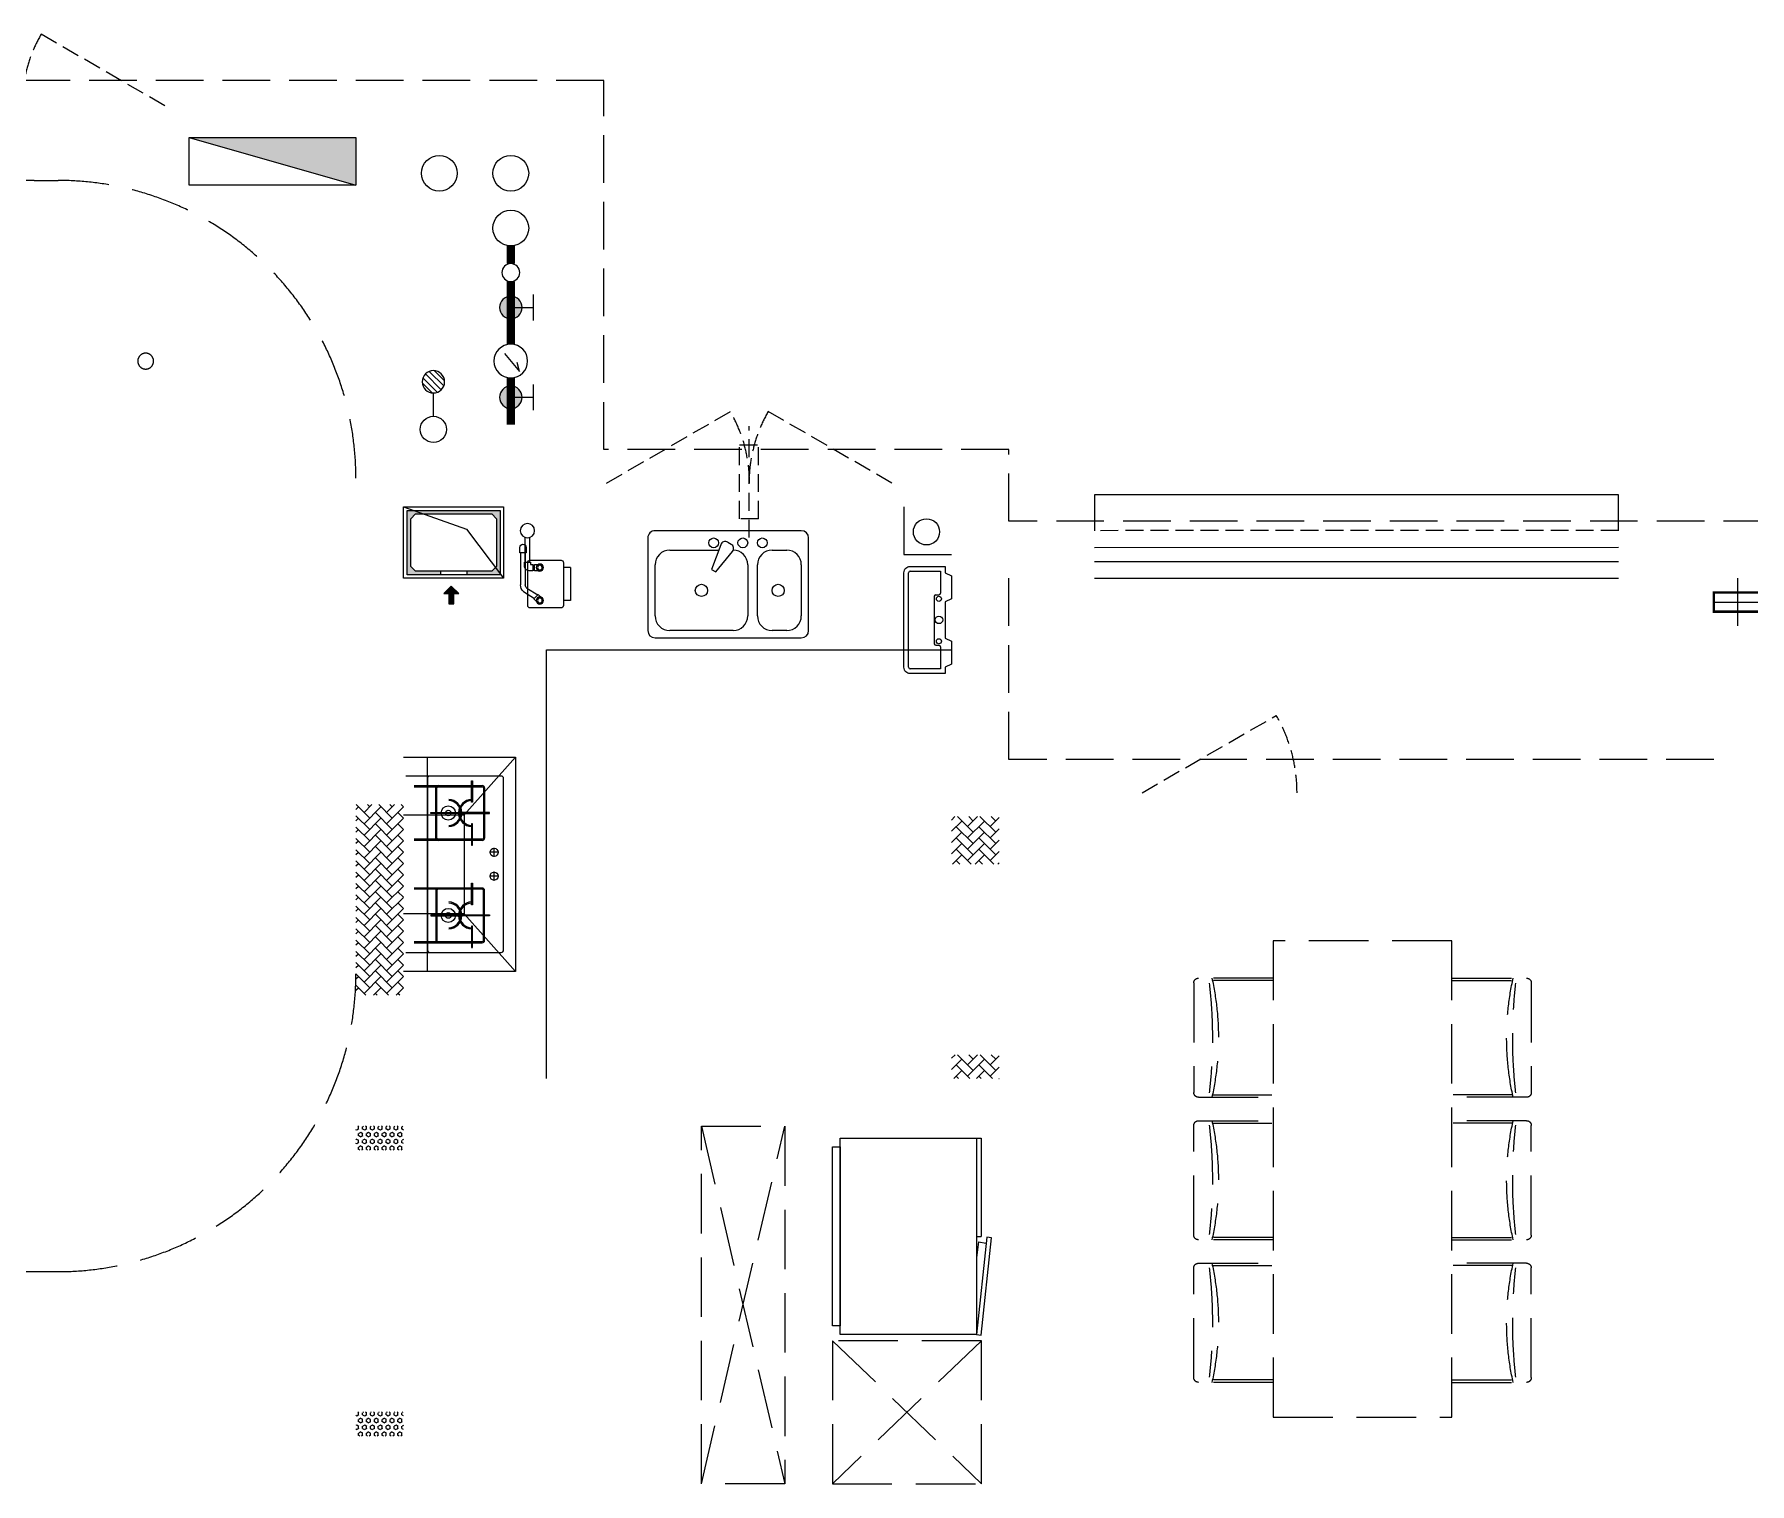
# Model space of a CAD drawing. Extents: x 3443499 to 7125205, y -1700016 to -264854.
# Drawn here: x 3701559 to 3708759, y -861444 to -855361 of the extents above; entities that cross this region are included whole.
import ezdxf

# ---------------------------------------------------------------- set-up
doc = ezdxf.new("R2010")
doc.units = 0
doc.header["$LTSCALE"] = 1000
doc.header["$MEASUREMENT"] = 0
for name, pattern in [('__DASH', [0.35, 0.25, -0.1]), ('A户型$0$DASH', [0.35, 0.25, -0.1]), ('DASH', [0.35, 0.25, -0.1]), ('HIDDEN', [0.375, 0.25, -0.125])]:
    doc.linetypes.add(name, pattern=pattern)
doc.layers.get('0').update_dxf_attribs({"linetype": 'CONTINUOUS'})
for name, color, linetype in [('!校对', 2, 'CONTINUOUS'), ('5fur', 175, 'CONTINUOUS'), ('AH-FURNITURE', 1, 'CONTINUOUS'), ('EQUIP_消火栓', 7, 'CONTINUOUS'), ('IP-bath&kitchen-JOHNSON', 4, 'CONTINUOUS'), ('LVTRY', 252, 'CONTINUOUS'), ('VPIPE-中水', 122, 'CONTINUOUS'), ('VPIPE-凝结', 150, 'CONTINUOUS'), ('VPIPE-消防', 1, 'TG_X'), ('VPIPE-给水', 3, 'TG_J'), ('保温', 6, 'CONTINUOUS'), ('建筑-排气道', 252, 'CONTINUOUS'), ('机电标识类', 1, 'CONTINUOUS'), ('污水', 3, 'CONTINUOUS'), ('看线', 185, 'CONTINUOUS'), ('给水', 4, 'CONTINUOUS')]:
    doc.layers.add(name, color=color, linetype=linetype)
for name, color, linetype, lineweight in [('EQUIP_地漏', 7, 'CONTINUOUS', 18), ('PUB_HATCH', 8, 'CONTINUOUS', 9), ('STAIR', 252, 'CONTINUOUS', 20), ('VPIPE-废水', 31, 'TG_F', 18), ('WINDOW', 146, 'CONTINUOUS', 20), ('平面-栏杆', 56, 'CONTINUOUS', 15), ('平面-看线', 252, 'CONTINUOUS', 15), ('平面-空调室内机', 176, 'CONTINUOUS', 9), ('平面-空调预留孔', 252, 'CONTINUOUS', 15), ('立面-洞口示意', 252, 'CONTINUOUS', 13)]:
    doc.layers.add(name, color=color, linetype=linetype, lineweight=lineweight)
doc.styles.add('DIM_FONT', font='SIMPLEX', dxfattribs={"width": 0.7, "bigfont": 'GBCBIG'})
doc.styles.add('TG_LINETYPE', font='SIMPLEX', dxfattribs={"width": 0.8, "height": 3, "bigfont": 'HZTXT'})
doc.linetypes.add('TG_F', pattern='A,2,-0.3,["F",TG_LINETYPE,S=0.1,R=0,X=-0.23,Y=-0.15],0', length=2.3)
doc.linetypes.add('TG_J', pattern='A,2,-0.22,["J",TG_LINETYPE,S=0.1,R=0,X=-0.18,Y=-0.15],0', length=2.22)
doc.linetypes.add('TG_X', pattern='A,4,-0.3,["X",TG_LINETYPE,S=0.1,R=0,X=-0.23,Y=-0.15],0', length=4.3)

# ---------------------------------------------------------------- blocks, each defined once
blk = doc.blocks.new('A$C00A30745')
at = {"layer": '5fur', "color": 252, "linetype": 'A户型$0$DASH'}
for p, q in [((7700, 4679), (7700, 6679)), ((7700, 6679), (8450, 6679)), ((8450, 6679), (8450, 4679)), ((7366.6, 6501.9), (7366.6, 6041.9)), ((7700, 6521.9), (7386.6, 6521.9)), ((7700, 6511.9), (7444.9, 6511.9)), ((8450, 6521.9), (8763.4, 6521.9)), ((8450, 6511.9), (8705.1, 6511.9)), ((8783.4, 6501.9), (8783.4, 6041.9)), ((7386.6, 6021.9), (7700, 6021.9)), ((7444.9, 6031.9), (7700, 6031.9)), ((8705.1, 6031.9), (8450, 6031.9)), ((8763.4, 6021.9), (8450, 6021.9)), ((7386.6, 5923.6), (7700, 5923.6)), ((7444.9, 5913.6), (7700, 5913.6)), ((8763.4, 5923.6), (8450, 5923.6)), ((8705.1, 5913.6), (8450, 5913.6)), ((7366.6, 5443.6), (7366.6, 5903.6)), ((8783.4, 5443.6), (8783.4, 5903.6)), ((10850, 5900), (10500, 5900)), ((10500, 5900), (10500, 4400)), ((10850, 5900), (10500, 4400)), ((10850, 4400), (10500, 5900)), ((10850, 4400), (10850, 5900)), ((7700, 5423.6), (7386.6, 5423.6)), ((7700, 5433.6), (7444.9, 5433.6)), ((8450, 5433.6), (8705.1, 5433.6)), ((8450, 5423.6), (8763.4, 5423.6)), ((7366.6, 4845.3), (7366.6, 5305.3)), ((7386.6, 5325.3), (7700, 5325.3)), ((7444.9, 5315.3), (7700, 5315.3)), ((8763.4, 5325.3), (8450, 5325.3)), ((8705.1, 5315.3), (8450, 5315.3)), ((8783.4, 4845.3), (8783.4, 5305.3)), ((9675, 5000), (10300, 5000)), ((9675, 4400), (9675, 5000)), ((9675, 5000), (10300, 4400)), ((10300, 5000), (9675, 4400)), ((10300, 5000), (10300, 4400)), ((7700, 4825.3), (7386.6, 4825.3)), ((7700, 4835.3), (7444.9, 4835.3)), ((8450, 4835.3), (8705.1, 4835.3)), ((8450, 4825.3), (8763.4, 4825.3)), ((8450, 4679), (7700, 4679)), ((10300, 4400), (9675, 4400)), ((10500, 4400), (10850, 4400))]:
    blk.add_line(p, q, dxfattribs=at)
for centre, radius, start, end in [((7386.6, 6501.9), 20, 90, 180), ((5442.6, 6270.5), 2002.2, 353.4152, 6.5848), ((6316.2, 6271.9), 1153.9, 347.48739, 12.51261), ((9833.8, 6271.9), 1153.9, 167.48739, 192.51261), ((10707.4, 6270.5), 2002.2, 173.4152, 186.5848), ((8763.4, 6501.9), 20, 0, 90), ((7386.6, 6041.9), 20, 180, 270), ((8763.4, 6041.9), 20, 270, 0), ((7386.6, 5903.6), 20, 90, 180), ((5442.6, 5675.1), 2002.2, 353.4152, 6.5848), ((6316.2, 5673.6), 1153.9, 347.48739, 12.51261), ((9833.8, 5673.6), 1153.9, 167.48739, 192.51261), ((10707.4, 5675.1), 2002.2, 173.4152, 186.5848), ((8763.4, 5903.6), 20, 0, 90), ((7386.6, 5443.6), 20, 180, 270), ((8763.4, 5443.6), 20, 270, 0), ((7386.6, 5305.3), 20, 90, 180), ((5442.6, 5076.8), 2002.2, 353.4152, 6.5848), ((6316.2, 5075.3), 1153.9, 347.48739, 12.51261), ((9833.8, 5075.3), 1153.9, 167.48739, 192.51261), ((10707.4, 5076.8), 2002.2, 173.4152, 186.5848), ((8763.4, 5305.3), 20, 0, 90), ((7386.6, 4845.3), 20, 180, 270), ((8763.4, 4845.3), 20, 270, 0)]:
    blk.add_arc(centre, radius, start, end, dxfattribs=at)
blk = doc.blocks.new('$TwtSys$00000434')
at = {"color": 252}
for p, q in [((-0.5, 0.5), (-0.5, -0.5)), ((-0.5, -0.5), (0.5, 0.5)), ((0.5, 0.5), (-0.5, 0.5)), ((0.5, -0.5), (0.5, 0.5)), ((-0.5, -0.5), (0.5, -0.5))]:
    blk.add_line(p, q, dxfattribs=at)
blk.add_solid([(0.5, -0.5), (0.5, 0.5), (-0.5, -0.5)], dxfattribs=at)
blk = doc.blocks.new('A$C2705576B')
at = {"layer": '给水'}
h = blk.add_hatch(color=252, dxfattribs=at)
edge = h.paths.add_edge_path()
edge.add_arc((417.5, -1741.2), 47.2, 0, 360)
h = blk.add_hatch(color=252, dxfattribs=at)
edge = h.paths.add_edge_path()
edge.add_arc((794.7, -1741.2), 47.2, 0, 360)
at = {"layer": '给水', "color": 252}
for p, q in [((363.1, -1645.4), (471.8, -1645.4)), ((417.5, -1741.2), (417.5, -1645.4)), ((740.3, -1645.4), (849, -1645.4)), ((794.7, -1741.2), (794.7, -1645.4)), ((601.1, -1768.1), (525.3, -1704.3)), ((525.3, -1704.3), (564, -1715))]:
    blk.add_line(p, q, dxfattribs=at)
at = {"layer": '给水', "color": 252, "const_width": 35.4}
for points in [[(499.1, -1741.2), (302.5, -1741.2)], [(903.5, -1741.2), (640.6, -1741.2)], [(1052.8, -1741.2), (978.5, -1741.2)]]:
    blk.add_lwpolyline(points, dxfattribs=at)
at = {"layer": '给水', "color": 252}
for centre, radius in [((417.5, -1741.2), 47.2), ((569.8, -1741.2), 70.8), ((794.7, -1741.2), 47.2), ((941, -1741.2), 37.5)]:
    blk.add_circle(centre, radius, dxfattribs=at)
blk = doc.blocks.new('$TwtSys$00000141')
at = {"color": 1}
for p, q in [((-47.1, 3.8), (-5, 45.9)), ((-47.1, 3.8), (-5, 45.9)), ((-43.6, -17.5), (17.5, 43.6)), ((-43.6, -17.5), (17.5, 43.6)), ((-33.2, -33.2), (33.2, 33.2)), ((-33.2, -33.2), (33.2, 33.2)), ((-16.2, -43.5), (43.8, 16.4)), ((-16.2, -43.5), (43.8, 16.4)), ((5.7, -46.1), (46.1, -5.7)), ((5.7, -46.1), (46.1, -5.7))]:
    blk.add_line(p, q, dxfattribs=at)
blk.add_circle((0, 0), 47, dxfattribs=at)
blk.add_circle((0, 0), 47, dxfattribs=at)
blk = doc.blocks.new('dongkong')
at = {"layer": '平面-空调预留孔', "color": 8, "linetype": 'HIDDEN', "ltscale": 0.3}
for p, q in [((-603796, 210899.9), (-603796, 210431.5)), ((-603836, 210821), (-603836, 210510.8)), ((-603836, 210821), (-603756, 210821)), ((-603756, 210821), (-603756, 210510.8))]:
    blk.add_line(p, q, dxfattribs=at)
blk.add_lwpolyline([(-603756, 210510.8), (-603836, 210510.8)], dxfattribs=at)
blk = doc.blocks.new('GDGDGDRGDR')
at = {"linetype": '__DASH', "ltscale": 0.1}
blk.add_wipeout([(425935.1, 371498.3), (425734.9, 371498.3), (425734.9, 371418.3), (425935.1, 371418.3)], dxfattribs=at).dxf.layer = '污水'
at = {"layer": '机电标识类', "color": 250, "linetype": 'DASH', "ltscale": 400}
for p, q in [((425834.8, 371358.3), (425834.8, 371558.3)), ((425935.1, 371458.3), (425734.9, 371458.3))]:
    blk.add_line(p, q, dxfattribs=at)
at = {"layer": '污水', "linetype": '__DASH', "ltscale": 0.1, "const_width": 10}
blk.add_lwpolyline([(425935.1, 371498.3), (425734.9, 371498.3), (425734.9, 371418.3), (425935.1, 371418.3)], close=True, dxfattribs=at)
blk = doc.blocks.new('A$C263B1184')
at = {"layer": '保温', "linetype": 'ByBlock', "ltscale": 10}
h = blk.add_hatch(dxfattribs=at)
h.set_pattern_fill('AR-HBONE', color=251, scale=55)
h.set_pattern_definition([(45, (-503782.47, -516048.46), (0, 47.4157523), [100.584, -33.528]), (135, (-503758.762, -516024.753), (3e-15, 47.4157523), [100.584, -33.528])])
h.paths.add_polyline_path([(1399.9, 8250), (1399.9, 9050), (1599.9, 9050), (1599.9, 8250)])
h = blk.add_hatch(dxfattribs=at)
h.set_pattern_fill('AR-HBONE', color=251, scale=55)
h.set_pattern_definition([(45, (-1012960.393, -342660.66), (0, 47.4157523), [100.584, -33.528]), (135, (-1012936.685, -342636.954), (3e-15, 47.4157523), [100.584, -33.528])])
h.paths.add_polyline_path([(3900, 8800), (3900, 9000), (4100, 9000), (4100, 8800)])
h = blk.add_hatch(dxfattribs=at)
h.set_pattern_fill('AR-HBONE', color=251, scale=55)
h.set_pattern_definition([(45, (-1012960.295, -343660.66), (0, 47.4157523), [100.584, -33.528]), (135, (-1012936.587, -343636.954), (3e-15, 47.4157523), [100.584, -33.528])])
h.paths.add_polyline_path([(3899.9, 7900), (3899.9, 8000), (4099.9, 8000), (4099.9, 7900)])
at = {"layer": '保温', "linetype": 'Continuous', "ltscale": 10}
h = blk.add_hatch(dxfattribs=at)
h.set_pattern_fill('HEX', color=251, scale=10, angle=90, style=0)
h.set_pattern_definition([(90, (-503782.47, -517398.46), (-16.49778, 1e-15), [9.525, -19.05]), (210, (-503782.47, -517398.46), (8.24889, -14.2874966), [9.525, -19.05]), (150, (-503782.47, -517388.935), (-8.24889, -14.2874966), [9.525, -19.05])])
h.paths.add_polyline_path([(1399.9, 7600), (1399.9, 7700), (1599.9, 7700), (1599.9, 7600)])
h = blk.add_hatch(dxfattribs=at)
h.set_pattern_fill('HEX', color=251, scale=10, angle=90, style=0)
h.set_pattern_definition([(90, (-503782.47, -518598.46), (-16.49778, 1e-15), [9.525, -19.05]), (210, (-503782.47, -518598.46), (8.24889, -14.2874966), [9.525, -19.05]), (150, (-503782.47, -518588.935), (-8.24889, -14.2874966), [9.525, -19.05])])
h.paths.add_polyline_path([(1400, 6400), (1399.9, 6500), (1599.9, 6500), (1600, 6400)])
blk = doc.blocks.new('A$C60D053AF')
at = {"layer": 'AH-FURNITURE', "color": 8}
for p, q in [((192.5, -71), (327.6, -71)), ((232.5, -90), (128.3, -90)), ((232.5, -110), (128.3, -110)), ((192.5, -91), (327.6, -91)), ((245, -129.5), (245, -122.5)), ((265, -129.5), (265, -122.5)), ((341.7, -96.9), (370, -143.2)), ((355.9, -82.7), (384.2, -129)), ((255, -281), (255, -251)), ((255, -281), (393, -281)), ((393, -281), (393, -251))]:
    blk.add_line(p, q, dxfattribs=at)
for points in [[(170, -68, 1), (170, -94), (192.5, -94), (192.5, -68)], [(234, -251), (414, -251, 0.414214), (424, -241), (424, -111, 0.414214), (414, -101), (234, -101, 0.414214), (224, -111), (224, -241, 0.414214)], [(268, -122.5), (268, -107, 0.414214), (248, -87), (232.5, -87), (232.5, -113), (242, -113), (242, -122.5)], [(242, -152, 1), (268, -152), (268, -129.5), (242, -129.5)], [(383.8, -161.2, 1), (402.2, -142.8), (386.3, -126.9), (367.9, -145.3)]]:
    blk.add_lwpolyline(points, format="xyb", close=True, dxfattribs=at)
for centre, radius in [((100, -100), 30), ((255, -152), 15), ((255, -152), 10), ((393, -152), 15), ((393, -152), 10)]:
    blk.add_circle(centre, radius, dxfattribs=at)
for radius in [40, 20]:
    blk.add_arc((327.6, -111), radius, 45, 90, dxfattribs=at)
blk = doc.blocks.new('FRSDFDGDGDRGDR')
at = {"layer": '平面-空调预留孔', "color": 252}
for p, q in [((699612.3, 775044), (699612.3, 775441.2)), ((699618.9, 775447.8), (699746.3, 775447.8)), ((699746.3, 775447.8), (699746.3, 775355.4)), ((699719.9, 775342.2), (699719.9, 775143)), ((699726.5, 775348.8), (699739.7, 775348.8)), ((699726.5, 775136.4), (699739.7, 775136.4)), ((699746.3, 775129.8), (699746.3, 775037.4)), ((699746.3, 775037.4), (699618.9, 775037.4))]:
    blk.add_line(p, q, dxfattribs=at)
blk.add_lwpolyline([(699766.1, 775166.7), (699792.5, 775153.5), (699792.5, 775057.2), (699766.1, 775044), (699766.1, 775017.6), (699618.9, 775017.6, -0.414214), (699592.5, 775044), (699592.5, 775441.2, -0.414214), (699618.9, 775467.6), (699766.1, 775467.6), (699766.1, 775441.2), (699792.5, 775428), (699792.5, 775331.6), (699766.1, 775318.4)], format="xyb", close=True, dxfattribs=at)
for centre, radius in [((699739.7, 775331.6), 10.6), ((699739.7, 775243.2), 15.8), ((699739.7, 775153.5), 10.6)]:
    blk.add_circle(centre, radius, dxfattribs=at)
for centre, start, end in [((699618.9, 775441.2), 90, 180), ((699726.5, 775342.2), 90, 180), ((699739.7, 775355.4), 270, 360), ((699726.5, 775143), 180, 270), ((699739.7, 775129.8), 0, 90), ((699618.9, 775044), 180, 270)]:
    blk.add_arc(centre, 6.6, start, end, dxfattribs=at)
blk = doc.blocks.new('*U199')
h = blk.add_hatch(color=5)
h.set_gradient(color1=(0, 0, 255), rotation=180, tint=1)
h.paths.add_polyline_path([(0, 0), (-6.35, -6.35), (-6.35, -2.159), (-15, -2.159), (-15, 2.159), (-6.35, 2.159), (-6.35, 6.35)])
at = {"color": 0, "linetype": 'Continuous'}
blk.add_lwpolyline([(0, 0), (-6.35, -6.35), (-6.35, -2.159), (-15, -2.159), (-15, 2.159), (-6.35, 2.159), (-6.35, 6.35)], close=True, dxfattribs=at)
blk = doc.blocks.new('A$C25274923')
at = {"layer": 'PUB_HATCH'}
blk.add_hatch(color=252, dxfattribs=at).paths.add_polyline_path([(15215, 12385), (15215, 12115), (15355, 12115), (15355, 12130), (15250, 12130), (15230, 12150), (15230, 12350), (15250, 12370), (15570, 12370), (15590, 12350), (15590, 12150), (15570, 12130), (15465, 12130), (15465, 12115), (15605, 12115), (15605, 12385)])
at = {"color": 252, "linetype": 'DASH', "ltscale": 0.8}
for p, q in [((16040, 14190), (11360, 14190)), ((16040, 12640), (16040, 14190)), ((17740.1, 12640), (16040, 12640)), ((17740.1, 12340), (17740.1, 12640)), ((20939.8, 12340), (17740.1, 12340)), ((17740.1, 11340), (17740.1, 12100)), ((20700, 11340), (17740.1, 11340))]:
    blk.add_line(p, q, dxfattribs=at)
at = {"color": 252, "linetype": '__DASH'}
for start, end in [(90, 270), (270, 90)]:
    blk.add_arc((14117.5, 13011.6), 33.3, start, end, dxfattribs=at)
at = {"layer": 'IP-bath&kitchen-JOHNSON', "color": 252}
for p, q in [((17300, 12400), (17300, 12200)), ((17300, 12200), (17500, 12200))]:
    blk.add_line(p, q, dxfattribs=at)
at = {"layer": 'LVTRY', "color": 252}
for p, q in [((15200, 12400), (15620, 12400)), ((15200, 12100), (15200, 12400)), ((15215, 12385), (15605, 12385)), ((15215, 12115), (15215, 12385)), ((15605, 12385), (15605, 12115)), ((15620, 12400), (15620, 12100)), ((15230, 12350), (15250, 12370)), ((15230, 12150), (15230, 12350)), ((15250, 12370), (15570, 12370)), ((15570, 12370), (15590, 12350)), ((15590, 12350), (15590, 12150)), ((16225, 12269.3), (16225, 11880.7)), ((16869.3, 12300), (16255.7, 12300)), ((16531.1, 12241.1), (16492.3, 12137.5)), ((16560.5, 12251.6), (16574.8, 12243.4)), ((16900, 11880.7), (16900, 12269.3)), ((16317, 12218.2), (16522.5, 12218.2)), ((16510, 12127.2), (16580.3, 12212.7)), ((16746.6, 12218.2), (16808, 12218.2)), ((15620, 12100), (15200, 12100)), ((15605, 12115), (15215, 12115)), ((15250, 12130), (15230, 12150)), ((15570, 12130), (15250, 12130)), ((15355, 12130), (15355, 12115)), ((15465, 12130), (15465, 12115)), ((15590, 12150), (15570, 12130)), ((15570, 12130), (15570, 12130)), ((16255.7, 11942), (16255.7, 12156.8)), ((16492.3, 12137.5), (16510, 12127.2)), ((16644.3, 12156.8), (16644.3, 11942)), ((16685.2, 11942), (16685.2, 12156.8)), ((16869.3, 12156.8), (16869.3, 11942)), ((16583, 11880.7), (16317, 11880.7)), ((16808, 11880.7), (16746.6, 11880.7)), ((16255.7, 11850), (16869.3, 11850)), ((15800, 10000), (15800, 11800)), ((15800, 11800), (17500.1, 11800)), ((15200, 11350), (15670.2, 11350)), ((15300, 10450), (15300, 11350)), ((15454.3, 11107), (15670.2, 11350)), ((15670.2, 11350), (15670.2, 10450)), ((15610, 11270), (15210, 11270)), ((15300, 11260), (15300, 10540)), ((15485.3, 11160), (15485.3, 11250)), ((15485.3, 11250), (15489.8, 11250)), ((15489.8, 11250), (15489.8, 11160)), ((15620, 10540), (15620, 11260)), ((15245, 11230), (15530, 11230)), ((15245, 11225), (15530, 11225)), ((15335, 11010), (15335, 11220)), ((15340, 11010), (15340, 11220)), ((15489.8, 11160), (15485.3, 11160)), ((15535, 11220), (15535, 11010)), ((15540, 11220), (15540, 11010)), ((15200, 11107), (15454.3, 11107)), ((15300, 10691.9), (15300, 11107)), ((15315, 11117.2), (15442.5, 11117.2)), ((15315, 11112.7), (15315, 11117.2)), ((15442.5, 11112.7), (15315, 11112.7)), ((15560, 11117.2), (15432.5, 11117.2)), ((15432.5, 11117.2), (15432.5, 11112.7)), ((15432.5, 11112.7), (15560, 11112.7)), ((15442.5, 11117.2), (15442.5, 11112.7)), ((15454.3, 11107), (15454.3, 10691.9)), ((15560, 11112.7), (15560, 11117.2)), ((15489.8, 11070), (15485.3, 11070)), ((15485.3, 11070), (15485.3, 10980)), ((15489.8, 10980), (15489.8, 11070)), ((15530, 11005), (15245, 11005)), ((15530, 11000), (15245, 11000)), ((15485.3, 10980), (15489.8, 10980)), ((15599.4, 10950), (15560.6, 10950)), ((15580, 10930.6), (15580, 10969.4)), ((15530, 10800), (15245, 10800)), ((15485.3, 10730), (15485.3, 10820)), ((15485.3, 10820), (15489.8, 10820)), ((15489.8, 10820), (15489.8, 10730)), ((15599.4, 10850), (15560.6, 10850)), ((15580, 10830.6), (15580, 10869.4)), ((15530, 10795), (15245, 10795)), ((15335, 10790), (15335, 10580)), ((15340, 10790), (15340, 10580)), ((15489.8, 10730), (15485.3, 10730)), ((15535, 10580), (15535, 10790)), ((15540, 10580), (15540, 10790)), ((15454.3, 10691.9), (15200, 10691.9)), ((15442.5, 10687.2), (15315, 10687.2)), ((15315, 10687.2), (15315, 10682.7)), ((15315, 10682.7), (15442.5, 10682.7)), ((15432.5, 10682.7), (15432.5, 10687.2)), ((15432.5, 10687.2), (15560, 10687.2)), ((15560, 10682.7), (15432.5, 10682.7)), ((15442.5, 10682.7), (15442.5, 10687.2)), ((15670.2, 10450), (15454.3, 10691.9)), ((15560, 10687.2), (15560, 10682.7)), ((15489.8, 10640), (15485.3, 10640)), ((15485.3, 10640), (15485.3, 10550)), ((15489.8, 10550), (15489.8, 10640)), ((15210, 10530), (15610, 10530)), ((15245, 10575), (15530, 10575)), ((15245, 10570), (15530, 10570)), ((15485.3, 10550), (15489.8, 10550)), ((15670.2, 10450), (15200, 10450)), ((17032, 8926), (17032, 9750)), ((17032, 9750), (17604.8, 9750)), ((17604.8, 9750), (17604.8, 8926)), ((17604.8, 9750), (17624, 9750)), ((17624, 9750), (17624, 9338)), ((17000, 8962.8), (17000, 9713.2)), ((17000, 9713.2), (17032, 9713.2)), ((17032, 9713.2), (17032, 8962.8)), ((17604.8, 9338), (17624, 9338)), ((17648.5, 9335.1), (17604.8, 8926)), ((17613.6, 9314.7), (17604.8, 9248.3)), ((17613.6, 9314.7), (17645.1, 9309.8)), ((17623.8, 8923.1), (17667.4, 9332.2)), ((17667.4, 9332.2), (17648.5, 9335.1)), ((17032, 8962.8), (17000, 8962.8)), ((17608.4, 8949.5), (17604.8, 8950)), ((17604.8, 8926), (17032, 8926)), ((17604.8, 8926), (17623.8, 8923.1))]:
    blk.add_line(p, q, dxfattribs=at)
for centre, radius in [((16501.1, 12248.9), 20.5), ((16623.9, 12248.9), 20.5), ((16705.7, 12248.9), 20.5), ((16450, 12049.4), 25.6), ((16772.2, 12049.4), 25.6), ((15387.5, 11115), 29.7), ((15387.5, 11115), 11.7), ((15580, 10950), 17), ((15580, 10850), 17), ((15387.5, 10685), 29.7), ((15387.5, 10685), 11.7)]:
    blk.add_circle(centre, radius, dxfattribs=at)
for centre, radius, start, end in [((16255.7, 12269.3), 30.7, 89.99999, 179.99999), ((16550.2, 12233.9), 20.5, 59.99999, 159.46231), ((16564.5, 12225.7), 20.5, 320.53767, 59.99999), ((16869.3, 12269.3), 30.7, 359.99999, 89.99999), ((16317, 12156.8), 61.4, 89.99999, 179.99999), ((16583, 12156.8), 61.4, 359.99999, 89.99999), ((16746.6, 12156.8), 61.4, 89.99999, 179.99999), ((16808, 12156.8), 61.4, 359.99999, 89.99999), ((16255.7, 11880.7), 30.7, 179.99999, 269.99999), ((16317, 11942), 61.4, 179.99999, 269.99999), ((16583, 11942), 61.4, 269.99999, 359.99999), ((16746.6, 11942), 61.4, 179.99999, 269.99999), ((16808, 11942), 61.4, 269.99999, 359.99999), ((16869.3, 11880.7), 30.7, 269.99999, 359.99999), ((15310, 11260), 10, 90, 180), ((15610, 11260), 10, 0, 90), ((15345, 11220), 10, 90, 180), ((15345, 11220), 5, 90, 180), ((15387.5, 11115), 56.7, 2.27424, 87.72576), ((15387.5, 11115), 52.2, 2.47041, 87.52959), ((15487.5, 11115), 56.7, 92.27424, 177.72576), ((15487.5, 11115), 52.2, 92.47041, 177.52959), ((15530, 11220), 10, 0, 90), ((15530, 11220), 5, 0, 90), ((15387.5, 11115), 56.7, 272.27424, 357.72576), ((15387.5, 11115), 52.2, 272.47041, 357.52959), ((15487.5, 11115), 56.7, 182.27424, 267.72576), ((15487.5, 11115), 52.2, 182.47041, 267.52959), ((15345, 11010), 10, 180, 270), ((15345, 11010), 5, 180, 270), ((15530, 11010), 5, 270, 0), ((15530, 11010), 10, 270, 0), ((15345, 10790), 10, 90, 180), ((15530, 10790), 10, 0, 90), ((15345, 10790), 5, 90, 180), ((15387.5, 10685), 56.7, 2.27424, 87.72576), ((15387.5, 10685), 52.2, 2.47041, 87.52959), ((15487.5, 10685), 56.7, 92.27424, 177.72576), ((15487.5, 10685), 52.2, 92.47041, 177.52959), ((15530, 10790), 5, 0, 90), ((15387.5, 10685), 56.7, 272.27424, 357.72576), ((15387.5, 10685), 52.2, 272.47041, 357.52959), ((15487.5, 10685), 56.7, 182.27424, 267.72576), ((15487.5, 10685), 52.2, 182.47041, 267.52959), ((15310, 10540), 10, 180, 270), ((15345, 10580), 10, 180, 270), ((15345, 10580), 5, 180, 270), ((15530, 10580), 5, 270, 0), ((15530, 10580), 10, 270, 0), ((15610, 10540), 10, 270, 0)]:
    blk.add_arc(centre, radius, start, end, dxfattribs=at)
at = {"layer": 'STAIR', "color": 252, "linetype": 'DASH'}
for points in [[(12400, 12520, -0.414214), (13650, 13770), (13750, 13770, -0.414214), (15000, 12520)], [(12400, 10440, 0.414214), (13650, 9190), (13750, 9190, 0.414214), (15000, 10440)]]:
    blk.add_lwpolyline(points, format="xyb", dxfattribs=at)
at = {"layer": 'VPIPE-中水', "color": 252, "linetype": 'Continuous'}
blk.add_circle((17394.8, 12295), 55, dxfattribs=at)
at = {"layer": 'VPIPE-凝结', "color": 252}
blk.add_line((15325, 12780), (15325, 12878), dxfattribs=at)
at = {"layer": 'VPIPE-废水', "color": 252}
blk.add_circle((15325, 12725), 55, dxfattribs=at)
at = {"layer": 'VPIPE-消防', "color": 252, "linetype": 'Continuous'}
blk.add_circle((15350, 13800), 75, dxfattribs=at)
at = {"layer": 'VPIPE-给水', "color": 252, "linetype": 'Continuous'}
for centre in [(15650, 13800), (15650, 13570)]:
    blk.add_circle(centre, 75, dxfattribs=at)
at = {"layer": 'WINDOW', "color": 252, "linetype": 'DASH', "ltscale": 0.3}
for points in [[(14198.1, 14083.3), (13678.5, 14383.3, 0.131652), (13598.1, 14083.3)], [(16051.9, 12500), (16571.5, 12800, -0.131652), (16651.9, 12500)], [(17250, 12500), (16730.4, 12800, 0.131652), (16650, 12500)], [(18300, 11200), (18863.1, 11524.6, -0.131485), (18950, 11200)]]:
    blk.add_lwpolyline(points, format="xyb", dxfattribs=at)
at = {"layer": '平面-栏杆', "color": 252}
for points in [[(18100, 12230), (20300, 12230.3)], [(18100, 12170), (20300, 12170.3)]]:
    blk.add_lwpolyline(points, dxfattribs=at)
at = {"layer": '平面-看线', "color": 252, "linetype": 'DASH', "ltscale": 0.3}
blk.add_line((20300, 12300.3), (18100, 12300), dxfattribs=at)
at = {"layer": '平面-看线', "color": 252}
blk.add_lwpolyline([(18100, 12100), (20300, 12100.3)], dxfattribs=at)
at = {"layer": '看线', "color": 252, "ltscale": 0.5}
blk.add_lwpolyline([(20300, 12300), (20300, 12450), (18100, 12450), (18100, 12300)], dxfattribs=at)
at = {"layer": '立面-洞口示意', "color": 252}
blk.add_lwpolyline([(15200, 12400), (15463.6, 12306.1), (15620, 12100)], dxfattribs=at)
at = {"color": 252, "extrusion": (0, 0, -1), "zscale": -1, "rotation": 270}
blk.add_blockref('A$C60D053AF', (-15620, 12400), dxfattribs=at)
at = {"color": 252}
for name, p in [('FRSDFDGDGDRGDR', (-682292.5, -763317.6)), ('A$C263B1184', (13600, 2100))]:
    blk.add_blockref(name, p, dxfattribs=at)
at = {"color": 252, "xscale": -1}
for name, p in [('GDGDGDRGDR', (446634.8, -359458.3)), ('A$C00A30745', (27300, 3900))]:
    blk.add_blockref(name, p, dxfattribs=at)
at = {"layer": 'EQUIP_地漏', "color": 252, "xscale": -1, "rotation": 359.999999999891}
blk.add_blockref('$TwtSys$00000141', (15325, 12925), dxfattribs=at)
at = {"layer": 'EQUIP_消火栓', "color": 252, "xscale": -700, "yscale": 200, "zscale": 700, "rotation": 180}
blk.add_blockref('$TwtSys$00000434', (14650, 13850), dxfattribs=at)
at = {"layer": '平面-空调室内机', "color": 252, "ltscale": 0.3, "rotation": 180}
blk.add_blockref('dongkong', (-587146, 223170.8), dxfattribs=at)
at = {"layer": '建筑-排气道', "color": 252, "xscale": -5, "yscale": 5, "zscale": 5, "rotation": 270}
blk.add_blockref('*U199', (15400.1, 12067.7), dxfattribs=at)
at = {"layer": '污水', "color": 252, "xscale": -1, "rotation": 269.999999999891}
blk.add_blockref('A$C2705576B', (17391.2, 12442.2), dxfattribs=at)
at = {"layer": 'LVTRY', "color": 252, "style": 'DIM_FONT', "text_generation_flag": 4, "width": 0.8, "flags": 9}
for tag, p in [('YSIZE', (10837.5, 12299)), ('XSIZE', (10837.5, 12299)), ('YSIZE', (38237.5, 12299)), ('XSIZE', (38237.5, 12299)), ('YSIZE', (38237.7, 12299)), ('XSIZE', (38237.7, 12299))]:
    blk.add_attdef(tag, p, '', height=0.5, rotation=90.00001, dxfattribs=at)
at = {"layer": 'LVTRY', "color": 252, "style": 'DIM_FONT', "width": 0.8, "flags": 9}
for tag, p in [('YSIZE', (16562.5, 12299)), ('XSIZE', (16562.5, 12299)), ('YSIZE', (43962.5, 12299)), ('XSIZE', (43962.5, 12299)), ('YSIZE', (43962.7, 12299)), ('XSIZE', (43962.7, 12299))]:
    blk.add_attdef(tag, p, '', height=0.5, rotation=89.99999, dxfattribs=at)

msp = doc.modelspace()

# ---------------------------------------------------------------- block references
at = {"layer": '!校对'}
msp.add_blockref('A$C25274923', (3687909.1, -869743.9), dxfattribs=at)

doc.saveas('drawing.dxf')
